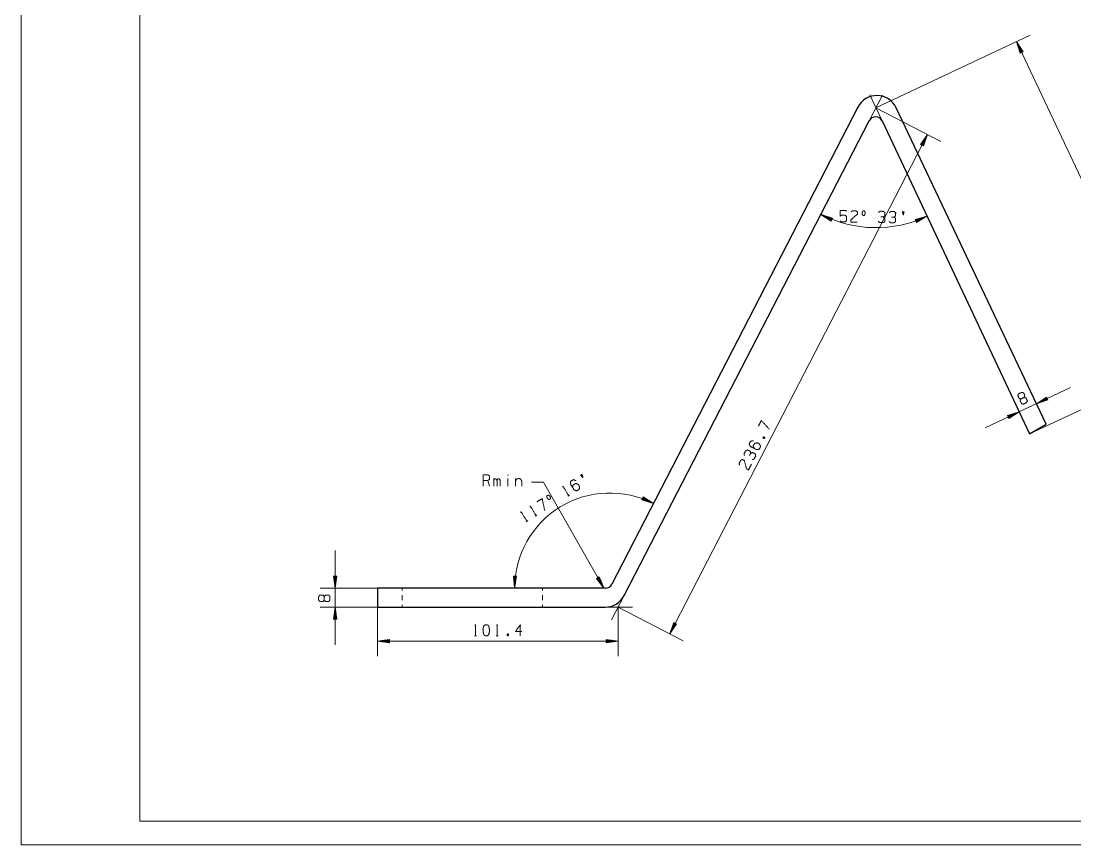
# Model space of a CAD drawing. Header units: millimetres. Extents: x 0 to 420, y 0 to 297.
# Drawn here: x 0 to 221.9, y 0 to 173.5 of the extents above; entities that cross this region are included whole.
import ezdxf

# ---------------------------------------------------------------- set-up
doc = ezdxf.new("R2010")
doc.units = ezdxf.units.MM
doc.layers.add('101', color=7, linetype='Continuous', true_color=0xffffff)

msp = doc.modelspace()

# ---------------------------------------------------------------- linework, layer by layer
at = {"layer": '101', "color": 133, "linetype": 'Continuous', "lineweight": 18}
for p, q in [((0, 297), (0, 0)), ((25, 292), (25, 5)), ((25, 5), (415, 5)), ((0, 0), (420, 0))]:
    msp.add_line(p, q, dxfattribs=at)
at = {"layer": '101', "color": 22, "linetype": 'Continuous', "lineweight": 18}
for p, q in [((179.99, 155.24), (212.47, 170.56)), ((209.6, 169.2), (241.98, 100.52)), ((210.98, 167.05), (209.6, 169.2)), ((209.6, 169.2), (210.38, 166.76)), ((210.66, 166.9), (209.66, 169.02)), ((210.7, 166.92), (209.7, 169.04)), ((210.61, 166.87), (209.77, 168.65)), ((210.75, 166.94), (209.91, 168.71)), ((210.56, 166.85), (209.89, 168.28)), ((210.52, 166.83), (210.01, 167.91)), ((210.79, 166.96), (210.12, 168.39)), ((210.47, 166.81), (210.13, 167.54)), ((210.43, 166.79), (210.25, 167.16)), ((210.84, 166.98), (210.33, 168.06)), ((210.38, 166.77), (210.37, 166.79)), ((210.38, 166.77), (210.37, 166.79)), ((210.38, 166.76), (210.98, 167.05)), ((210.89, 167), (210.54, 167.73)), ((210.93, 167.03), (210.75, 167.4)), ((210.98, 167.05), (210.96, 167.08)), ((210.98, 167.05), (210.96, 167.08)), ((179.99, 155.24), (193.68, 148.18)), ((136.57, 44.47), (190.86, 149.63)), ((190.86, 149.63), (189.39, 147.53)), ((189.58, 147.44), (190.3, 148.84)), ((189.62, 147.41), (190.52, 149.15)), ((189.67, 147.39), (190.75, 149.47)), ((189.71, 147.37), (190.79, 149.45)), ((189.76, 147.34), (190.66, 149.08)), ((189.8, 147.32), (190.53, 148.72)), ((189.99, 147.22), (190.86, 149.63)), ((189.39, 147.53), (189.99, 147.22)), ((189.4, 147.53), (189.41, 147.56)), ((189.4, 147.53), (189.41, 147.56)), ((189.44, 147.51), (189.64, 147.88)), ((189.49, 147.48), (189.86, 148.2)), ((189.53, 147.46), (190.08, 148.52)), ((189.85, 147.3), (190.4, 148.35)), ((189.89, 147.27), (190.26, 147.99)), ((189.94, 147.25), (190.13, 147.62)), ((189.99, 147.23), (190, 147.25)), ((189.99, 147.23), (190, 147.25)), ((170.85, 132.02), (168.42, 132.82)), ((168.42, 132.82), (170.56, 131.41)), ((170.69, 131.69), (168.58, 132.72)), ((170.71, 131.74), (168.6, 132.76)), ((170.67, 131.65), (168.9, 132.5)), ((170.73, 131.78), (168.97, 132.64)), ((170.65, 131.6), (169.23, 132.29)), ((170.76, 131.83), (169.34, 132.52)), ((170.62, 131.56), (169.55, 132.07)), ((170.78, 131.88), (169.71, 132.39)), ((170.6, 131.51), (169.88, 131.86)), ((170.8, 131.92), (170.08, 132.27)), ((170.58, 131.46), (170.2, 131.65)), ((170.82, 131.97), (170.45, 132.15)), ((170.56, 131.42), (170.53, 131.43)), ((170.56, 131.42), (170.53, 131.43)), ((170.56, 131.41), (170.85, 132.02)), ((170.85, 132.01), (170.82, 132.03)), ((170.85, 132.01), (170.82, 132.03)), ((190.75, 132.42), (188.29, 131.7)), ((188.29, 131.7), (188.32, 131.71)), ((188.29, 131.7), (188.32, 131.71)), ((188.29, 131.7), (188.56, 131.09)), ((188.31, 131.65), (188.69, 131.82)), ((188.33, 131.61), (189.07, 131.93)), ((188.35, 131.56), (189.44, 132.04)), ((188.37, 131.51), (189.81, 132.15)), ((188.39, 131.47), (190.19, 132.26)), ((188.41, 131.42), (190.56, 132.37)), ((188.43, 131.37), (190.58, 132.32)), ((188.46, 131.33), (190.25, 132.12)), ((188.48, 131.28), (189.92, 131.92)), ((188.5, 131.23), (189.58, 131.71)), ((188.52, 131.19), (189.25, 131.51)), ((188.54, 131.14), (188.92, 131.31)), ((188.56, 131.09), (190.75, 132.42)), ((188.56, 131.1), (188.59, 131.11)), ((188.56, 131.1), (188.59, 131.11)), ((212.37, 86.56), (244.85, 101.88)), ((202.99, 87.83), (220.96, 96.33)), ((212.37, 86.56), (208.81, 94.09)), ((215.94, 94.33), (213.79, 92.94)), ((213.79, 92.94), (216.23, 93.72)), ((216.07, 94.05), (213.95, 93.04)), ((216.09, 94), (213.97, 93)), ((216.05, 94.09), (214.28, 93.25)), ((216.12, 93.96), (214.34, 93.12)), ((216.03, 94.14), (214.61, 93.47)), ((216.14, 93.91), (214.71, 93.24)), ((216.01, 94.19), (214.93, 93.68)), ((216.16, 93.86), (215.08, 93.36)), ((215.99, 94.23), (215.26, 93.89)), ((216.18, 93.82), (215.45, 93.47)), ((215.96, 94.28), (215.59, 94.1)), ((216.2, 93.77), (215.83, 93.59)), ((215.94, 94.32), (215.91, 94.31)), ((215.94, 94.32), (215.91, 94.31)), ((216.23, 93.72), (215.94, 94.33)), ((216.22, 93.73), (216.2, 93.71)), ((216.22, 93.73), (216.2, 93.71)), ((210.16, 91.22), (207.73, 90.44)), ((207.84, 90.21), (209.61, 91.04)), ((207.86, 90.16), (209.98, 91.16)), ((207.88, 90.11), (210, 91.12)), ((208.01, 89.83), (210.16, 91.22)), ((207.73, 90.44), (207.76, 90.45)), ((207.73, 90.44), (207.76, 90.45)), ((207.73, 90.44), (208.01, 89.83)), ((207.75, 90.39), (208.13, 90.57)), ((207.77, 90.34), (208.5, 90.69)), ((207.79, 90.3), (208.87, 90.81)), ((207.81, 90.25), (209.24, 90.93)), ((207.9, 90.07), (209.67, 90.91)), ((207.92, 90.02), (209.35, 90.7)), ((207.95, 89.98), (209.02, 90.49)), ((207.97, 89.93), (208.69, 90.27)), ((207.99, 89.88), (208.37, 90.06)), ((208.01, 89.84), (208.04, 89.85)), ((208.01, 89.84), (208.04, 89.85)), ((107.47, 76.39), (110.01, 76.39)), ((110.01, 76.39), (122.7, 54.08)), ((131, 73.29), (130.72, 72.69)), ((130.98, 73.24), (131.36, 73.06)), ((131, 73.29), (131.03, 73.27)), ((131, 73.29), (131.03, 73.27)), ((133.15, 71.9), (131, 73.29)), ((130.72, 72.69), (133.15, 71.9)), ((130.72, 72.69), (130.75, 72.68)), ((130.72, 72.69), (130.75, 72.68)), ((130.74, 72.74), (131.12, 72.56)), ((130.76, 72.78), (131.49, 72.44)), ((130.78, 72.83), (131.86, 72.32)), ((130.8, 72.87), (132.23, 72.2)), ((130.83, 72.92), (132.6, 72.08)), ((130.85, 72.96), (132.97, 71.96)), ((130.87, 73.01), (132.99, 72)), ((130.89, 73.06), (132.66, 72.21)), ((130.91, 73.1), (132.34, 72.43)), ((130.94, 73.15), (132.01, 72.64)), ((130.96, 73.19), (131.68, 72.85)), ((66.13, 62.01), (66.13, 42.14)), ((66.47, 56.62), (65.8, 56.62)), ((65.8, 56.62), (66.13, 54.08)), ((65.8, 56.62), (65.8, 56.59)), ((65.8, 56.62), (65.8, 56.59)), ((65.85, 56.62), (65.85, 56.2)), ((65.9, 56.62), (65.9, 55.81)), ((65.95, 56.62), (65.95, 55.43)), ((66.01, 56.62), (66.01, 55.04)), ((66.06, 56.62), (66.06, 54.66)), ((66.11, 56.62), (66.11, 54.27)), ((66.13, 54.08), (66.47, 56.62)), ((66.16, 56.62), (66.16, 54.27)), ((66.21, 56.62), (66.21, 54.66)), ((66.26, 56.62), (66.26, 55.04)), ((66.31, 56.62), (66.31, 55.43)), ((66.36, 56.62), (66.36, 55.81)), ((66.41, 56.62), (66.41, 56.2)), ((66.46, 56.62), (66.46, 56.59)), ((66.46, 56.62), (66.46, 56.59)), ((104.33, 56.61), (103.66, 56.63)), ((103.66, 56.63), (103.92, 54.08)), ((103.67, 56.63), (103.67, 56.59)), ((103.67, 56.63), (103.67, 56.59)), ((103.72, 56.62), (103.71, 56.21)), ((103.77, 56.62), (103.74, 55.82)), ((103.82, 56.62), (103.78, 55.43)), ((103.87, 56.62), (103.82, 55.05)), ((103.92, 56.62), (103.86, 54.66)), ((103.97, 56.62), (103.9, 54.27)), ((103.92, 54.08), (104.33, 56.61)), ((104.02, 56.62), (103.95, 54.27)), ((104.07, 56.61), (104.01, 54.65)), ((104.13, 56.61), (104.08, 55.04)), ((104.18, 56.61), (104.14, 55.42)), ((104.23, 56.61), (104.2, 55.81)), ((104.28, 56.61), (104.26, 56.19)), ((104.33, 56.61), (104.33, 56.57)), ((104.33, 56.61), (104.33, 56.57)), ((121.73, 56.45), (121.15, 56.12)), ((121.15, 56.12), (122.7, 54.08)), ((121.16, 56.12), (121.17, 56.09)), ((121.16, 56.12), (121.17, 56.09)), ((121.2, 56.15), (121.41, 55.78)), ((121.24, 56.17), (121.64, 55.47)), ((121.29, 56.2), (121.88, 55.16)), ((121.33, 56.22), (122.11, 54.85)), ((121.38, 56.25), (122.35, 54.54)), ((121.42, 56.27), (122.58, 54.23)), ((121.46, 56.3), (122.62, 54.26)), ((121.51, 56.32), (122.48, 54.62)), ((121.55, 56.35), (122.33, 54.98)), ((121.6, 56.37), (122.19, 55.34)), ((121.64, 56.4), (122.04, 55.7)), ((121.69, 56.42), (121.89, 56.06)), ((121.73, 56.45), (121.75, 56.42)), ((122.7, 54.08), (121.73, 56.45)), ((121.73, 56.45), (121.75, 56.42)), ((75.02, 54.08), (62.96, 54.08)), ((75.02, 50.08), (62.96, 50.08)), ((66.13, 50.08), (65.8, 47.54)), ((66.01, 47.54), (66.01, 49.11)), ((66.06, 47.54), (66.06, 49.5)), ((66.11, 47.54), (66.11, 49.88)), ((66.47, 47.54), (66.13, 50.08)), ((66.16, 47.54), (66.16, 49.88)), ((66.21, 47.54), (66.21, 49.5)), ((66.26, 47.54), (66.26, 49.11)), ((75.02, 50.08), (75.02, 39.75)), ((125.71, 50.08), (125.71, 39.75)), ((125.71, 50.08), (139.4, 43.01)), ((65.8, 47.54), (65.8, 47.57)), ((65.8, 47.54), (65.8, 47.57)), ((65.8, 47.54), (66.47, 47.54)), ((65.85, 47.54), (65.85, 47.95)), ((65.9, 47.54), (65.9, 48.34)), ((65.95, 47.54), (65.95, 48.73)), ((66.31, 47.54), (66.31, 48.73)), ((66.36, 47.54), (66.36, 48.34)), ((66.41, 47.54), (66.41, 47.95)), ((66.46, 47.54), (66.46, 47.57)), ((66.46, 47.54), (66.46, 47.57)), ((137.44, 46.88), (136.57, 44.47)), ((137.72, 46.74), (136.64, 44.65)), ((137.76, 46.71), (136.68, 44.63)), ((137.67, 46.76), (136.77, 45.02)), ((137.63, 46.78), (136.9, 45.38)), ((137.81, 46.69), (136.91, 44.95)), ((137.58, 46.81), (137.04, 45.75)), ((137.85, 46.67), (137.13, 45.27)), ((137.54, 46.83), (137.17, 46.12)), ((137.49, 46.85), (137.3, 46.48)), ((137.9, 46.64), (137.35, 45.59)), ((137.45, 46.88), (137.43, 46.85)), ((137.45, 46.88), (137.43, 46.85)), ((138.04, 46.57), (137.44, 46.88)), ((137.94, 46.62), (137.57, 45.91)), ((136.57, 44.47), (138.04, 46.57)), ((137.99, 46.6), (137.8, 46.22)), ((138.03, 46.57), (138.02, 46.54)), ((138.03, 46.57), (138.02, 46.54)), ((77.56, 43.26), (75.02, 42.93)), ((75.02, 42.93), (125.71, 42.93)), ((75.02, 42.93), (77.56, 42.59)), ((77.56, 42.95), (75.21, 42.95)), ((77.56, 42.9), (75.21, 42.9)), ((77.56, 43), (75.6, 43)), ((77.56, 42.85), (75.6, 42.85)), ((77.56, 43.05), (75.98, 43.05)), ((77.56, 42.8), (75.98, 42.8)), ((77.56, 43.1), (76.37, 43.1)), ((77.56, 42.75), (76.37, 42.75)), ((77.56, 43.16), (76.75, 43.16)), ((77.56, 42.7), (76.75, 42.7)), ((77.56, 43.21), (77.14, 43.21)), ((77.56, 42.65), (77.14, 42.65)), ((77.56, 43.26), (77.53, 43.26)), ((77.56, 43.26), (77.53, 43.26)), ((77.56, 42.6), (77.53, 42.6)), ((77.56, 42.6), (77.53, 42.6)), ((77.56, 42.59), (77.56, 43.26)), ((125.71, 42.93), (123.17, 43.26)), ((123.17, 43.26), (123.17, 42.59)), ((123.17, 43.26), (123.2, 43.26)), ((123.17, 43.26), (123.2, 43.26)), ((123.17, 43.21), (123.58, 43.21)), ((123.17, 43.16), (123.97, 43.16)), ((123.17, 43.1), (124.35, 43.1)), ((123.17, 43.05), (124.74, 43.05)), ((123.17, 43), (125.13, 43)), ((123.17, 42.95), (125.51, 42.95)), ((123.17, 42.59), (125.71, 42.93)), ((123.17, 42.9), (125.51, 42.9)), ((123.17, 42.85), (125.13, 42.85)), ((123.17, 42.8), (124.74, 42.8)), ((123.17, 42.75), (124.35, 42.75)), ((123.17, 42.7), (123.97, 42.7)), ((123.17, 42.65), (123.58, 42.65)), ((123.17, 42.6), (123.2, 42.6)), ((123.17, 42.6), (123.2, 42.6))]:
    msp.add_line(p, q, dxfattribs=at)
at = {"layer": '101', "color": 151, "linetype": 'Continuous', "lineweight": 18}
for p, q in [((178.59, 152.54), (181.36, 157.91)), ((181.28, 152.5), (178.71, 157.96)), ((126.96, 52.51), (124.33, 47.41)), ((122.96, 50.08), (128.71, 50.08))]:
    msp.add_line(p, q, dxfattribs=at)
at = {"layer": '101', "color": 72, "linetype": 'Continuous', "lineweight": 25}
for p, q in [((176.21, 155.42), (124.38, 54.89)), ((215.85, 88.59), (184.28, 155.28)), ((126.96, 52.51), (178.59, 152.54)), ((181.28, 152.5), (212.37, 86.56)), ((212.37, 86.56), (215.85, 88.59)), ((75.02, 54.08), (75.02, 50.08)), ((123.05, 54.08), (75.02, 54.08)), ((75.02, 50.08), (122.96, 50.08))]:
    msp.add_line(p, q, dxfattribs=at)
at = {"layer": '101', "color": 72, "linetype": 'Continuous', "lineweight": 18}
for p, q in [((156.17, 85.8), (156.62, 85.75)), ((98.62, 75.58), (98.28, 76.78)), ((99.55, 75.58), (99.55, 77.16)), ((102.5, 77.16), (102.5, 75.58)), ((104.1, 77.16), (104.1, 75.58)), ((115.13, 73.45), (115.5, 73.67)), ((108.26, 69.26), (108.63, 69.48)), ((106.32, 68.08), (106.68, 68.3)), ((102.42, 44.47), (102.58, 44.04)), ((95.47, 44.02), (95.89, 44.02)), ((100.02, 44.02), (100.44, 44.02))]:
    msp.add_line(p, q, dxfattribs=at)
at = {"layer": '101', "color": 53, "linetype": 'Continuous', "lineweight": 18}
for p, q in [((80.27, 54.08), (80.27, 53.58)), ((109.77, 53.58), (109.77, 54.08)), ((80.27, 52.58), (80.27, 51.58)), ((109.77, 51.58), (109.77, 52.58)), ((80.27, 50.58), (80.27, 50.08)), ((109.77, 50.08), (109.77, 50.58))]:
    msp.add_line(p, q, dxfattribs=at)
at = {"layer": '101', "color": 72, "linetype": 'Continuous', "lineweight": 25}
for centre, radius, start, end in [((180.21, 153.35), 4.5, 25.3301, 152.7257), ((179.93, 151.86), 1.5, 25.2435, 152.6991), ((123.05, 55.58), 1.5, 270, 332.7257), ((122.96, 54.58), 4.5, 270, 332.6991)]:
    msp.add_arc(centre, radius, start, end, dxfattribs=at)
at = {"layer": '101', "color": 22, "linetype": 'Continuous', "lineweight": 18}
for centre, radius, start, end in [((179.99, 155.24), 25.23, 242.6991, 295.2435), ((123.97, 54.08), 20.05, 62.7257, 180)]:
    msp.add_arc(centre, radius, start, end, dxfattribs=at)
at = {"layer": '101', "color": 72, "linetype": 'Continuous', "lineweight": 18}
for points, knots in [([(172.44, 131.46), (172.77, 131.23), (173.46, 131.22), (173.8, 131.44), (173.82, 132.39), (173.49, 132.64), (172.8, 132.66), (172.46, 132.44), (172.48, 133.61), (173.84, 133.59)], [0, 0, 0.062228, 0.168343, 0.23057, 0.376814, 0.441262, 0.547378, 0.609607, 0.790488, 1, 1]), ([(174.77, 133.35), (175.09, 133.57), (175.78, 133.55), (176.11, 133.32), (176.1, 132.85), (174.72, 131.67), (174.73, 131.2), (176.07, 131.17)], [0, 0, 0.069694, 0.192976, 0.265274, 0.350228, 0.674742, 0.759755, 1, 1]), ([(177.3, 132.58), (177.53, 132.57), (177.74, 132.89), (177.75, 133.22), (177.54, 133.55), (177.31, 133.55), (177.08, 133.23), (177.07, 132.9), (177.3, 132.58)], [0, 0, 0.085678, 0.230392, 0.351582, 0.496295, 0.581973, 0.730392, 0.851582, 1, 1]), ([(181.53, 132.27), (181.87, 132.49), (181.88, 133.22), (181.55, 133.45), (180.86, 133.46), (180.52, 133.24)], [0, 0, 0.153872, 0.429852, 0.583728, 0.846121, 1, 1]), ([(183.8, 132.23), (184.14, 132.45), (184.16, 133.18), (183.82, 133.41), (183.14, 133.42), (182.8, 133.2)], [0, 0, 0.153878, 0.429856, 0.583727, 0.846126, 1, 1]), ([(185.75, 132.67), (185.59, 133.38), (185.92, 133.37), (185.75, 132.67)], [0, 0, 0.406596, 0.595726, 1, 1]), ([(180.5, 131.32), (180.82, 131.09), (181.51, 131.07), (181.85, 131.29), (181.86, 132.02), (181.53, 132.27), (181.01, 132.28)], [0, 0, 0.124122, 0.343691, 0.472446, 0.703378, 0.836734, 1, 1]), ([(182.78, 131.28), (183.09, 131.05), (183.78, 131.03), (184.12, 131.25), (184.13, 131.98), (183.8, 132.23), (183.29, 132.24)], [0, 0, 0.124117, 0.343686, 0.472448, 0.703379, 0.836734, 1, 1]), ([(210.56, 93.95), (210.17, 94.01), (209.86, 94.67), (210.05, 95.01), (210.68, 95.3), (211.08, 95.24), (211.39, 94.59), (211.18, 94.24), (210.56, 93.95), (210.36, 93.58), (210.66, 92.94), (211.07, 92.86), (211.69, 93.16), (211.9, 93.5), (211.59, 94.16), (211.18, 94.24)], [0, 0, 0.047574, 0.136086, 0.183658, 0.267815, 0.317167, 0.405678, 0.455028, 0.539184, 0.590296, 0.675756, 0.726868, 0.811025, 0.860377, 0.948887, 1, 1]), ([(157.58, 87.54), (155.86, 89.38), (155.24, 88.19)], [0, 0, 0.652471, 1, 1]), ([(154.42, 83.49), (154.14, 83.99), (154.46, 84.6), (155.03, 84.69), (155.46, 84.47), (155.72, 83.95), (155.41, 83.34), (154.84, 83.27), (153.57, 83.93), (153.3, 84.43), (153.61, 85.04), (154.19, 85.12)], [0, 0, 0.076964, 0.169762, 0.248074, 0.312018, 0.390331, 0.483128, 0.560092, 0.751927, 0.82889, 0.921688, 1, 1]), ([(156.55, 85.61), (156.62, 85.75), (156.47, 85.93), (156.25, 85.94), (156.17, 85.8), (156.31, 85.63), (156.55, 85.61), (156.25, 85.94)], [0, 0, 0.093978, 0.236785, 0.365962, 0.459937, 0.589108, 0.731916, 1, 1]), ([(153.61, 82.48), (153.57, 82.88), (152.92, 83.21), (152.57, 83.02), (152.25, 82.41), (152.3, 82)], [0, 0, 0.153873, 0.429855, 0.583728, 0.846127, 1, 1]), ([(154.02, 81.14), (154.36, 81.32), (154.68, 81.93), (154.63, 82.33), (153.99, 82.66), (153.61, 82.48), (153.38, 82.02)], [0, 0, 0.12412, 0.343686, 0.472444, 0.703377, 0.836732, 1, 1]), ([(151.26, 80), (151.21, 80.38), (151.53, 80.99), (151.88, 81.19), (152.3, 80.97), (152.74, 79.21), (153.17, 79.01), (153.79, 80.2)], [0, 0, 0.069692, 0.192978, 0.265274, 0.350227, 0.674741, 0.759753, 1, 1]), ([(97.27, 75.58), (97.27, 77.96), (98.28, 77.96), (98.62, 77.73), (98.62, 77.01), (98.28, 76.78), (97.27, 76.78)], [0, 0, 0.400951, 0.571035, 0.639278, 0.761674, 0.829917, 1, 1]), ([(102.5, 77.81), (102.53, 77.91), (102.5, 77.98), (102.46, 77.91), (102.5, 77.81)], [0, 0, 0.280629, 0.49999, 0.719362, 1, 1]), ([(118.33, 77.36), (117.81, 77.87), (118.1, 78.04), (118.33, 77.36)], [0, 0, 0.406597, 0.595727, 1, 1]), ([(99.55, 76.68), (99.6, 76.96), (99.78, 77.13), (99.97, 77.13), (100.15, 76.96), (100.22, 76.68), (100.22, 75.58)], [0, 0, 0.118878, 0.224454, 0.306983, 0.412559, 0.533083, 1, 1]), ([(100.22, 76.68), (100.27, 76.96), (100.45, 77.13), (100.66, 77.13), (100.82, 76.96), (100.89, 76.68), (100.89, 75.58)], [0, 0, 0.118604, 0.223937, 0.313759, 0.413915, 0.53416, 1, 1]), ([(104.1, 76.56), (104.21, 76.86), (104.4, 77.08), (104.65, 77.16), (104.88, 77.16), (105.13, 77.08), (105.32, 76.86), (105.43, 76.56), (105.43, 75.58)], [0, 0, 0.107751, 0.20845, 0.29601, 0.37382, 0.461379, 0.562078, 0.669829, 1, 1]), ([(114.06, 75.34), (114.08, 75.59), (115.31, 73.56)], [0, 0, 0.093489, 1, 1]), ([(116.19, 75.21), (116.21, 75.78), (116.8, 76.14), (117.34, 75.91), (117.58, 75.5), (117.54, 74.92), (116.96, 74.56), (116.44, 74.8), (115.7, 76.02), (115.72, 76.59), (116.31, 76.95), (116.84, 76.72)], [0, 0, 0.076963, 0.169761, 0.248073, 0.312018, 0.390331, 0.483128, 0.560091, 0.751927, 0.82889, 0.921688, 1, 1]), ([(111.24, 72.75), (111.44, 72.87), (111.45, 73.26), (111.28, 73.53), (110.93, 73.7), (110.74, 73.58), (110.71, 73.18), (110.88, 72.91), (111.24, 72.75)], [0, 0, 0.085681, 0.230394, 0.351582, 0.496297, 0.581976, 0.730394, 0.851582, 1, 1]), ([(107.19, 71.16), (107.21, 71.4), (108.44, 69.37)], [0, 0, 0.09349, 1, 1]), ([(110.24, 70.47), (109.73, 72.94), (108.58, 72.24)], [0, 0, 0.652472, 1, 1]), ([(105.25, 69.97), (105.26, 70.22), (106.5, 68.19)], [0, 0, 0.093491, 1, 1]), ([(63.84, 51.59), (63.61, 51.27), (62.89, 51.27), (62.66, 51.59), (62.66, 52.28), (62.89, 52.62), (63.61, 52.62), (63.84, 52.28), (63.84, 51.59), (64.09, 51.26), (64.79, 51.26), (65.04, 51.59), (65.04, 52.28), (64.81, 52.62), (64.09, 52.62), (63.84, 52.28)], [0, 0, 0.047573, 0.136085, 0.183659, 0.267815, 0.317165, 0.405677, 0.455028, 0.539184, 0.590297, 0.675756, 0.726869, 0.811025, 0.860376, 0.948887, 1, 1]), ([(95.54, 46.19), (95.68, 46.39), (95.68, 44.02)], [0, 0, 0.093489, 1, 1]), ([(98.11, 44.02), (98.45, 44.27), (98.63, 44.97), (98.63, 45.44), (98.45, 46.17), (98.11, 46.39), (97.78, 46.39), (97.44, 46.17), (97.26, 45.44), (97.28, 44.97), (97.44, 44.27), (97.78, 44.02), (98.11, 44.02)], [0, 0, 0.067526, 0.183971, 0.260584, 0.380943, 0.446141, 0.500306, 0.565504, 0.685863, 0.762529, 0.87831, 0.945835, 1, 1]), ([(100.09, 46.19), (100.23, 46.39), (100.23, 44.02)], [0, 0, 0.093489, 1, 1]), ([(102.42, 44.04), (102.58, 44.04), (102.67, 44.27), (102.58, 44.47), (102.42, 44.47), (102.33, 44.27), (102.42, 44.04), (102.58, 44.47)], [0, 0, 0.093979, 0.236787, 0.36596, 0.459939, 0.589109, 0.731915, 1, 1]), ([(105.45, 44.97), (104.11, 44.97), (105.12, 46.39), (105.12, 44.02)], [0, 0, 0.245869, 0.565295, 1, 1])]:
    msp.add_open_spline(points, degree=1, knots=knots, dxfattribs=at)

doc.saveas('drawing.dxf')
